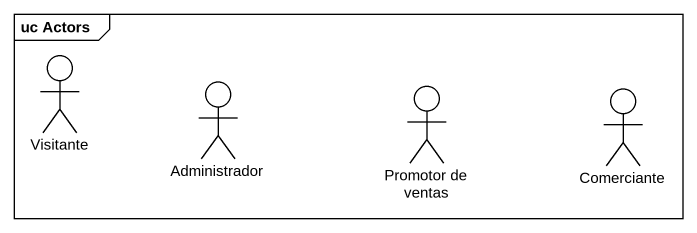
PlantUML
@startuml
mainframe uc Actors
actor Visitante
actor Administrador
actor "Promotor de ventas" as Promotor_de_ventas
actor Comerciante
@enduml
